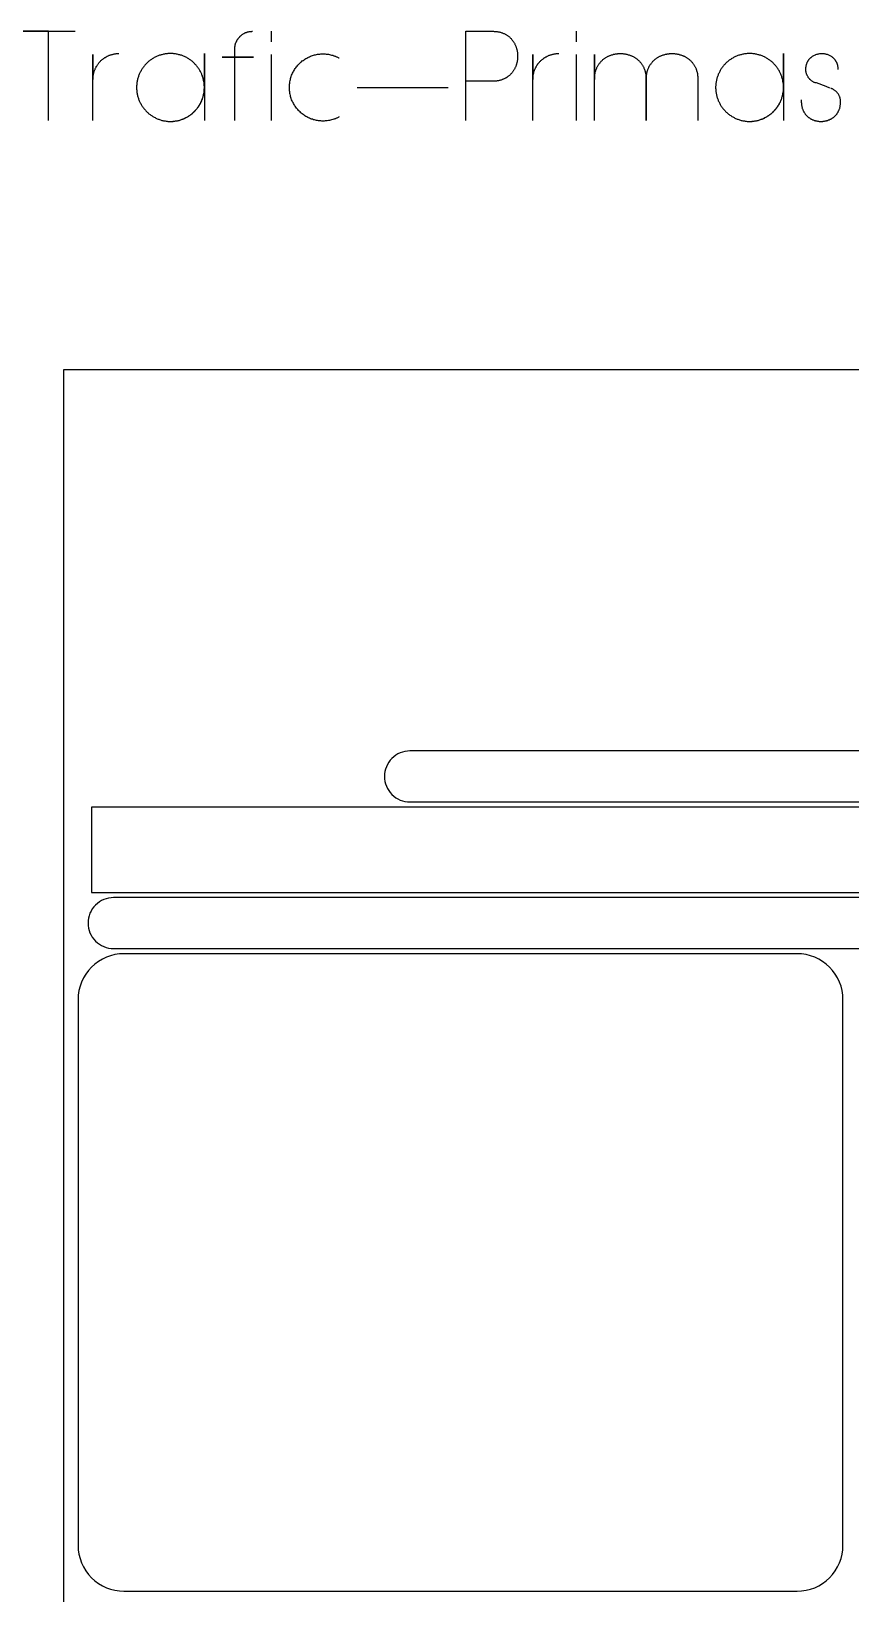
# Model space of a CAD drawing. Extents: x -841 to 5116, y -506 to 2808.
# Drawn here: x 2472 to 3115, y 1480 to 2705 of the extents above; entities that cross this region are included whole.
import ezdxf

# ---------------------------------------------------------------- set-up
doc = ezdxf.new("R2010")
doc.units = 0
for name, color, linetype in [('DEFAULT_LAYER', 1, 'CONTINUOUS'), ('T5_LOGOLAYER_20', 18, 'CONTINUOUS'), ('T5_LOGOLAYER_21', 18, 'CONTINUOUS')]:
    doc.layers.add(name, color=color, linetype=linetype)

msp = doc.modelspace()

# ---------------------------------------------------------------- linework, layer by layer
at = {"layer": 'DEFAULT_LAYER'}
for points in [[(2497.4, 0), (3717.4, 0), (3717.4, 2440), (2497.4, 2440)], [(2519.3, 2030), (3673.3, 2030), (3673.3, 2097), (2519.3, 2097)]]:
    msp.add_lwpolyline(points, close=True, dxfattribs=at)
for points in [[(2749.2, 2121, 0.414214), (2769.2, 2101), (3449.2, 2101, 0.414214), (3469.2, 2121, 0.414214), (3449.2, 2141), (2769.2, 2141, 0.414214)], [(2516.7, 2006, 0.414214), (2536.7, 1986), (3686.7, 1986, 0.414214), (3706.7, 2006, 0.414214), (3686.7, 2026), (2536.7, 2026, 0.414214)]]:
    msp.add_lwpolyline(points, format="xyb", close=True, dxfattribs=at)
at = {"layer": 'T5_LOGOLAYER_20'}
msp.add_lwpolyline([(2508.9, 1518, 0.414214), (2544.9, 1482), (3072.9, 1482, 0.414214), (3108.9, 1518), (3108.9, 1946, 0.414214), (3072.9, 1982), (2544.9, 1982, 0.414214), (2508.9, 1946)], format="xyb", close=True, dxfattribs=at)
at = {"layer": 'T5_LOGOLAYER_21'}
for points in [[(2485.6, 2635.5), (2485.6, 2705.5), (2464.6, 2705.5), (2506.6, 2705.5)], [(2631.8, 2635.5), (2631.8, 2685.2), (2622, 2685.2), (2646.5, 2685.2), (2631.8, 2685.2), (2631.8, 2691.5), (2631.8, 2691.8), (2631.8, 2692.2), (2631.8, 2692.5), (2631.9, 2692.9), (2631.9, 2693.3), (2631.9, 2693.6), (2632, 2693.9), (2632.1, 2694.3), (2632.1, 2694.6), (2632.2, 2695), (2632.3, 2695.3), (2632.4, 2695.6), (2632.5, 2696), (2632.6, 2696.3), (2632.8, 2696.6), (2632.9, 2696.9), (2633, 2697.2), (2633.2, 2697.5), (2633.3, 2697.8), (2633.5, 2698.1), (2633.6, 2698.4), (2633.8, 2698.7), (2634, 2699), (2634.2, 2699.3), (2634.4, 2699.6), (2634.6, 2699.8), (2634.8, 2700.1), (2635, 2700.4), (2635.2, 2700.6), (2635.4, 2700.9), (2635.7, 2701.1), (2635.9, 2701.4), (2636.1, 2701.6), (2636.4, 2701.8), (2636.6, 2702), (2636.9, 2702.3), (2637.1, 2702.5), (2637.4, 2702.7), (2637.7, 2702.9), (2638, 2703.1), (2638.2, 2703.3), (2638.5, 2703.4), (2638.8, 2703.6), (2639.1, 2703.8), (2639.4, 2703.9), (2639.7, 2704.1), (2640, 2704.2), (2640.3, 2704.4), (2640.6, 2704.5), (2641, 2704.6), (2641.3, 2704.7), (2641.6, 2704.8), (2641.9, 2704.9), (2642.3, 2705), (2642.6, 2705.1), (2643, 2705.2), (2643.3, 2705.2), (2643.6, 2705.3), (2644, 2705.4), (2644.3, 2705.4), (2644.7, 2705.4), (2645.1, 2705.4), (2645.4, 2705.5), (2645.8, 2705.5)], [(2660.5, 2697.1), (2660.5, 2705.5)], [(2813.1, 2635.5), (2813.1, 2705.5), (2834.1, 2705.5), (2834.7, 2705.5), (2835.3, 2705.4), (2835.9, 2705.4), (2836.5, 2705.4), (2837.1, 2705.3), (2837.6, 2705.2), (2838.2, 2705.1), (2838.7, 2705), (2839.3, 2704.9), (2839.8, 2704.8), (2840.3, 2704.7), (2840.8, 2704.5), (2841.3, 2704.3), (2841.8, 2704.2), (2842.2, 2704), (2842.7, 2703.8), (2843.2, 2703.6), (2843.6, 2703.4), (2844, 2703.1), (2844.5, 2702.9), (2844.9, 2702.6), (2845.3, 2702.4), (2845.7, 2702.1), (2846.1, 2701.9), (2846.4, 2701.6), (2846.8, 2701.3), (2847.2, 2701), (2847.5, 2700.7), (2847.9, 2700.3), (2848.2, 2700), (2848.5, 2699.7), (2848.8, 2699.3), (2849.1, 2699), (2849.4, 2698.6), (2849.7, 2698.3), (2850, 2697.9), (2850.2, 2697.5), (2850.5, 2697.2), (2850.7, 2696.8), (2851, 2696.4), (2851.2, 2696), (2851.4, 2695.6), (2851.6, 2695.2), (2851.8, 2694.8), (2852, 2694.3), (2852.2, 2693.9), (2852.3, 2693.5), (2852.5, 2693.1), (2852.6, 2692.6), (2852.8, 2692.2), (2852.9, 2691.8), (2853, 2691.3), (2853.1, 2690.9), (2853.2, 2690.4), (2853.3, 2690), (2853.4, 2689.5), (2853.5, 2689.1), (2853.6, 2688.6), (2853.6, 2688.2), (2853.6, 2687.7), (2853.7, 2687.2), (2853.7, 2686.8), (2853.7, 2686.3), (2853.7, 2685.9), (2853.7, 2685.4), (2853.7, 2685), (2853.7, 2684.5), (2853.6, 2684), (2853.6, 2683.6), (2853.6, 2683.1), (2853.5, 2682.7), (2853.4, 2682.2), (2853.3, 2681.8), (2853.2, 2681.3), (2853.1, 2680.9), (2853, 2680.4), (2852.9, 2680), (2852.8, 2679.5), (2852.6, 2679.1), (2852.5, 2678.7), (2852.3, 2678.2), (2852.2, 2677.8), (2852, 2677.4), (2851.8, 2677), (2851.6, 2676.6), (2851.4, 2676.2), (2851.2, 2675.8), (2851, 2675.4), (2850.7, 2675), (2850.5, 2674.6), (2850.2, 2674.2), (2850, 2673.8), (2849.7, 2673.5), (2849.4, 2673.1), (2849.1, 2672.7), (2848.8, 2672.4), (2848.5, 2672.1), (2848.2, 2671.7), (2847.9, 2671.4), (2847.5, 2671.1), (2847.2, 2670.8), (2846.8, 2670.5), (2846.4, 2670.2), (2846.1, 2669.9), (2845.7, 2669.6), (2845.3, 2669.3), (2844.9, 2669.1), (2844.5, 2668.8), (2844, 2668.6), (2843.6, 2668.4), (2843.2, 2668.2), (2842.7, 2668), (2842.2, 2667.8), (2841.8, 2667.6), (2841.3, 2667.4), (2840.8, 2667.2), (2840.3, 2667.1), (2839.8, 2666.9), (2839.3, 2666.8), (2838.7, 2666.7), (2838.2, 2666.6), (2837.6, 2666.5), (2837.1, 2666.4), (2836.5, 2666.4), (2835.9, 2666.3), (2835.3, 2666.3), (2834.7, 2666.3), (2834.1, 2666.3), (2813.1, 2666.3)], [(2899.9, 2697.1), (2899.9, 2705.5)], [(2520.6, 2635.5), (2520.6, 2687.3), (2520.6, 2667.7), (2520.6, 2668.2), (2520.6, 2668.7), (2520.6, 2669.2), (2520.7, 2669.7), (2520.7, 2670.3), (2520.8, 2670.8), (2520.9, 2671.3), (2521, 2671.8), (2521.1, 2672.3), (2521.2, 2672.7), (2521.3, 2673.2), (2521.5, 2673.7), (2521.6, 2674.2), (2521.8, 2674.7), (2522, 2675.1), (2522.2, 2675.6), (2522.3, 2676), (2522.6, 2676.5), (2522.8, 2676.9), (2523, 2677.4), (2523.2, 2677.8), (2523.5, 2678.2), (2523.8, 2678.6), (2524, 2679), (2524.3, 2679.4), (2524.6, 2679.8), (2524.9, 2680.2), (2525.2, 2680.6), (2525.5, 2681), (2525.8, 2681.3), (2526.2, 2681.7), (2526.5, 2682), (2526.8, 2682.4), (2527.2, 2682.7), (2527.6, 2683), (2527.9, 2683.4), (2528.3, 2683.7), (2528.7, 2684), (2529.1, 2684.2), (2529.5, 2684.5), (2529.9, 2684.8), (2530.3, 2685), (2530.8, 2685.3), (2531.2, 2685.5), (2531.6, 2685.8), (2532.1, 2686), (2532.5, 2686.2), (2533, 2686.4), (2533.4, 2686.6), (2533.9, 2686.8), (2534.4, 2686.9), (2534.8, 2687.1), (2535.3, 2687.2), (2535.8, 2687.3), (2536.3, 2687.5), (2536.8, 2687.6), (2537.3, 2687.7), (2537.8, 2687.7), (2538.3, 2687.8), (2538.8, 2687.9), (2539.3, 2687.9), (2539.8, 2687.9), (2540.3, 2688), (2540.9, 2688)], [(2581.4, 2634.8), (2582.1, 2634.8), (2582.8, 2634.8), (2583.5, 2634.9), (2584.1, 2634.9), (2584.8, 2635), (2585.5, 2635.1), (2586.2, 2635.2), (2586.8, 2635.3), (2587.5, 2635.5), (2588.1, 2635.6), (2588.8, 2635.8), (2589.4, 2636), (2590.1, 2636.2), (2590.7, 2636.4), (2591.3, 2636.7), (2591.9, 2636.9), (2592.5, 2637.2), (2593.1, 2637.5), (2593.7, 2637.8), (2594.3, 2638.1), (2594.8, 2638.4), (2595.4, 2638.8), (2595.9, 2639.1), (2596.5, 2639.5), (2597, 2639.8), (2597.5, 2640.2), (2598, 2640.6), (2598.5, 2641), (2599, 2641.5), (2599.5, 2641.9), (2600, 2642.4), (2600.4, 2642.8), (2600.9, 2643.3), (2601.3, 2643.8), (2601.7, 2644.3), (2602.2, 2644.8), (2602.6, 2645.3), (2602.9, 2645.8), (2603.3, 2646.3), (2603.7, 2646.9), (2604, 2647.4), (2604.4, 2648), (2604.7, 2648.5), (2605, 2649.1), (2605.3, 2649.7), (2605.6, 2650.3), (2605.8, 2650.9), (2606.1, 2651.5), (2606.3, 2652.1), (2606.5, 2652.7), (2606.8, 2653.4), (2606.9, 2654), (2607.1, 2654.6), (2607.3, 2655.3), (2607.4, 2655.9), (2607.6, 2656.6), (2607.7, 2657.3), (2607.8, 2657.9), (2607.8, 2658.6), (2607.9, 2659.3), (2608, 2660), (2608, 2660.7), (2608, 2661.4), (2608, 2662.1), (2608, 2688), (2608, 2635.5)], [(2660.5, 2635.5), (2660.5, 2687.3)], [(2713.6, 2638.3), (2713.2, 2638), (2712.8, 2637.8), (2712.3, 2637.6), (2711.9, 2637.4), (2711.5, 2637.2), (2711.1, 2637.1), (2710.7, 2636.9), (2710.3, 2636.7), (2709.8, 2636.6), (2709.4, 2636.4), (2708.6, 2636.2), (2707.7, 2635.9), (2706.9, 2635.7), (2706, 2635.5), (2705.2, 2635.4), (2704.3, 2635.2), (2703.5, 2635.1), (2702.6, 2635.1), (2701.8, 2635), (2700.9, 2635), (2700.1, 2635), (2699.3, 2635.1), (2698.4, 2635.1), (2697.6, 2635.2), (2696.8, 2635.4), (2696, 2635.5), (2695.2, 2635.7), (2694.4, 2635.9), (2693.6, 2636.1), (2692.8, 2636.4), (2692, 2636.6), (2691.2, 2636.9), (2690.5, 2637.2), (2689.7, 2637.6), (2689, 2637.9), (2688.3, 2638.3), (2687.6, 2638.7), (2686.8, 2639.2), (2686.2, 2639.6), (2685.5, 2640.1), (2684.8, 2640.6), (2684.2, 2641.1), (2683.6, 2641.6), (2683, 2642.2), (2682.4, 2642.8), (2681.8, 2643.3), (2681.2, 2644), (2680.7, 2644.6), (2680.2, 2645.2), (2679.7, 2645.9), (2679.2, 2646.6), (2678.7, 2647.3), (2678.3, 2648), (2677.9, 2648.7), (2677.5, 2649.5), (2677.1, 2650.2), (2676.8, 2651), (2676.4, 2651.8), (2676.1, 2652.6), (2675.9, 2653.4), (2675.6, 2654.2), (2675.4, 2655.1), (2675.2, 2656), (2675.1, 2656.4), (2675, 2656.8), (2675, 2657.3), (2674.9, 2657.7), (2674.9, 2658.2), (2674.8, 2658.6), (2674.8, 2659.1), (2674.7, 2659.5), (2674.7, 2660), (2674.7, 2660.4), (2674.7, 2660.9), (2674.7, 2661.4), (2674.7, 2661.8), (2674.7, 2662.3), (2674.7, 2662.8), (2674.7, 2663.2), (2674.8, 2663.7), (2674.8, 2664.1), (2674.9, 2664.6), (2674.9, 2665), (2675, 2665.5), (2675, 2665.9), (2675.2, 2666.8), (2675.4, 2667.6), (2675.6, 2668.5), (2675.9, 2669.3), (2676.1, 2670.1), (2676.4, 2670.9), (2676.8, 2671.7), (2677.1, 2672.5), (2677.5, 2673.3), (2677.9, 2674), (2678.3, 2674.8), (2678.7, 2675.5), (2679.2, 2676.2), (2679.7, 2676.8), (2680.2, 2677.5), (2680.7, 2678.2), (2681.2, 2678.8), (2681.8, 2679.4), (2682.4, 2680), (2683, 2680.6), (2683.6, 2681.1), (2684.2, 2681.6), (2684.8, 2682.2), (2685.5, 2682.6), (2686.2, 2683.1), (2686.8, 2683.6), (2687.6, 2684), (2688.3, 2684.4), (2689, 2684.8), (2689.7, 2685.2), (2690.5, 2685.5), (2691.2, 2685.8), (2692, 2686.1), (2692.8, 2686.4), (2693.6, 2686.6), (2694.4, 2686.9), (2695.2, 2687.1), (2696, 2687.2), (2696.8, 2687.4), (2697.6, 2687.5), (2698.4, 2687.6), (2699.3, 2687.7), (2700.1, 2687.7), (2700.9, 2687.7), (2701.8, 2687.7), (2702.6, 2687.7), (2703.5, 2687.6), (2704.3, 2687.5), (2705.2, 2687.4), (2706, 2687.2), (2706.9, 2687), (2707.7, 2686.8), (2708.6, 2686.6), (2709, 2686.5), (2709.4, 2686.3), (2709.8, 2686.2), (2710.3, 2686), (2710.7, 2685.8), (2711.1, 2685.7), (2711.5, 2685.5), (2711.9, 2685.3), (2712.3, 2685.1), (2712.8, 2684.9), (2713.2, 2684.7), (2713.6, 2684.5)], [(2865.6, 2635.5), (2865.6, 2687.3), (2865.6, 2667.7), (2865.6, 2668.2), (2865.6, 2668.7), (2865.7, 2669.2), (2865.7, 2669.7), (2865.8, 2670.3), (2865.9, 2670.8), (2865.9, 2671.3), (2866, 2671.8), (2866.1, 2672.3), (2866.3, 2672.7), (2866.4, 2673.2), (2866.5, 2673.7), (2866.7, 2674.2), (2866.8, 2674.7), (2867, 2675.1), (2867.2, 2675.6), (2867.4, 2676), (2867.6, 2676.5), (2867.8, 2676.9), (2868.1, 2677.4), (2868.3, 2677.8), (2868.5, 2678.2), (2868.8, 2678.6), (2869.1, 2679), (2869.4, 2679.4), (2869.6, 2679.8), (2869.9, 2680.2), (2870.2, 2680.6), (2870.6, 2681), (2870.9, 2681.3), (2871.2, 2681.7), (2871.6, 2682), (2871.9, 2682.4), (2872.3, 2682.7), (2872.6, 2683), (2873, 2683.4), (2873.4, 2683.7), (2873.8, 2684), (2874.2, 2684.2), (2874.6, 2684.5), (2875, 2684.8), (2875.4, 2685), (2875.8, 2685.3), (2876.2, 2685.5), (2876.7, 2685.8), (2877.1, 2686), (2877.6, 2686.2), (2878, 2686.4), (2878.5, 2686.6), (2878.9, 2686.8), (2879.4, 2686.9), (2879.9, 2687.1), (2880.4, 2687.2), (2880.8, 2687.3), (2881.3, 2687.5), (2881.8, 2687.6), (2882.3, 2687.7), (2882.8, 2687.7), (2883.3, 2687.8), (2883.8, 2687.9), (2884.4, 2687.9), (2884.9, 2687.9), (2885.4, 2688), (2885.9, 2688)], [(2899.9, 2635.5), (2899.9, 2687.3)], [(2913.9, 2635.5), (2913.9, 2687.3), (2913.9, 2667.7), (2913.9, 2668.3), (2914, 2668.9), (2914, 2669.5), (2914, 2670.1), (2914.1, 2670.7), (2914.2, 2671.3), (2914.3, 2671.9), (2914.4, 2672.4), (2914.5, 2673), (2914.6, 2673.5), (2914.8, 2674), (2914.9, 2674.6), (2915.1, 2675.1), (2915.3, 2675.6), (2915.5, 2676.1), (2915.7, 2676.6), (2915.9, 2677), (2916.1, 2677.5), (2916.3, 2677.9), (2916.6, 2678.4), (2916.8, 2678.8), (2917.1, 2679.2), (2917.4, 2679.6), (2917.7, 2680), (2918, 2680.4), (2918.3, 2680.8), (2918.6, 2681.2), (2918.9, 2681.5), (2919.2, 2681.9), (2919.6, 2682.2), (2919.9, 2682.6), (2920.3, 2682.9), (2920.6, 2683.2), (2921, 2683.5), (2921.4, 2683.8), (2921.8, 2684.1), (2922.1, 2684.4), (2922.5, 2684.6), (2922.9, 2684.9), (2923.3, 2685.1), (2923.8, 2685.3), (2924.2, 2685.6), (2924.6, 2685.8), (2925, 2686), (2925.5, 2686.2), (2925.9, 2686.4), (2926.3, 2686.5), (2926.8, 2686.7), (2927.2, 2686.9), (2927.7, 2687), (2928.1, 2687.1), (2928.6, 2687.3), (2929, 2687.4), (2929.5, 2687.5), (2930, 2687.6), (2930.4, 2687.7), (2930.9, 2687.7), (2931.4, 2687.8), (2931.9, 2687.8), (2932.3, 2687.9), (2932.8, 2687.9), (2933.3, 2687.9), (2933.8, 2688), (2934.2, 2688), (2934.7, 2688), (2935.2, 2687.9), (2935.7, 2687.9), (2936.1, 2687.9), (2936.6, 2687.8), (2937.1, 2687.8), (2937.5, 2687.7), (2938, 2687.7), (2938.5, 2687.6), (2938.9, 2687.5), (2939.4, 2687.4), (2939.9, 2687.3), (2940.3, 2687.1), (2940.8, 2687), (2941.2, 2686.9), (2941.7, 2686.7), (2942.1, 2686.5), (2942.6, 2686.4), (2943, 2686.2), (2943.4, 2686), (2943.9, 2685.8), (2944.3, 2685.6), (2944.7, 2685.3), (2945.1, 2685.1), (2945.5, 2684.9), (2945.9, 2684.6), (2946.3, 2684.4), (2946.7, 2684.1), (2947.1, 2683.8), (2947.5, 2683.5), (2947.8, 2683.2), (2948.2, 2682.9), (2948.5, 2682.6), (2948.9, 2682.2), (2949.2, 2681.9), (2949.5, 2681.5), (2949.9, 2681.2), (2950.2, 2680.8), (2950.5, 2680.4), (2950.8, 2680), (2951.1, 2679.6), (2951.3, 2679.2), (2951.6, 2678.8), (2951.9, 2678.4), (2952.1, 2677.9), (2952.3, 2677.5), (2952.6, 2677), (2952.8, 2676.6), (2953, 2676.1), (2953.2, 2675.6), (2953.4, 2675.1), (2953.5, 2674.6), (2953.7, 2674), (2953.8, 2673.5), (2954, 2673), (2954.1, 2672.4), (2954.2, 2671.9), (2954.3, 2671.3), (2954.3, 2670.7), (2954.4, 2670.1), (2954.5, 2669.5), (2954.5, 2668.9), (2954.5, 2668.3), (2954.5, 2667.7), (2954.5, 2635.5), (2954.5, 2667.7), (2954.5, 2668.3), (2954.6, 2668.9), (2954.6, 2669.5), (2954.6, 2670.1), (2954.7, 2670.7), (2954.8, 2671.3), (2954.9, 2671.9), (2955, 2672.4), (2955.1, 2673), (2955.2, 2673.5), (2955.4, 2674), (2955.5, 2674.6), (2955.7, 2675.1), (2955.9, 2675.6), (2956.1, 2676.1), (2956.3, 2676.6), (2956.5, 2677), (2956.7, 2677.5), (2956.9, 2677.9), (2957.2, 2678.4), (2957.4, 2678.8), (2957.7, 2679.2), (2958, 2679.6), (2958.3, 2680), (2958.6, 2680.4), (2958.9, 2680.8), (2959.2, 2681.2), (2959.5, 2681.5), (2959.8, 2681.9), (2960.2, 2682.2), (2960.5, 2682.6), (2960.9, 2682.9), (2961.2, 2683.2), (2961.6, 2683.5), (2962, 2683.8), (2962.4, 2684.1), (2962.7, 2684.4), (2963.1, 2684.6), (2963.5, 2684.9), (2963.9, 2685.1), (2964.4, 2685.3), (2964.8, 2685.6), (2965.2, 2685.8), (2965.6, 2686), (2966.1, 2686.2), (2966.5, 2686.4), (2966.9, 2686.5), (2967.4, 2686.7), (2967.8, 2686.9), (2968.3, 2687), (2968.7, 2687.1), (2969.2, 2687.3), (2969.6, 2687.4), (2970.1, 2687.5), (2970.6, 2687.6), (2971, 2687.7), (2971.5, 2687.7), (2972, 2687.8), (2972.5, 2687.8), (2972.9, 2687.9), (2973.4, 2687.9), (2973.9, 2687.9), (2974.4, 2688), (2974.8, 2688), (2975.3, 2688), (2975.8, 2687.9), (2976.3, 2687.9), (2976.7, 2687.9), (2977.2, 2687.8), (2977.7, 2687.8), (2978.1, 2687.7), (2978.6, 2687.7), (2979.1, 2687.6), (2979.5, 2687.5), (2980, 2687.4), (2980.5, 2687.3), (2980.9, 2687.1), (2981.4, 2687), (2981.8, 2686.9), (2982.3, 2686.7), (2982.7, 2686.5), (2983.2, 2686.4), (2983.6, 2686.2), (2984, 2686), (2984.5, 2685.8), (2984.9, 2685.6), (2985.3, 2685.3), (2985.7, 2685.1), (2986.1, 2684.9), (2986.5, 2684.6), (2986.9, 2684.4), (2987.3, 2684.1), (2987.7, 2683.8), (2988.1, 2683.5), (2988.4, 2683.2), (2988.8, 2682.9), (2989.1, 2682.6), (2989.5, 2682.2), (2989.8, 2681.9), (2990.1, 2681.5), (2990.5, 2681.2), (2990.8, 2680.8), (2991.1, 2680.4), (2991.4, 2680), (2991.7, 2679.6), (2991.9, 2679.2), (2992.2, 2678.8), (2992.5, 2678.4), (2992.7, 2677.9), (2992.9, 2677.5), (2993.2, 2677), (2993.4, 2676.6), (2993.6, 2676.1), (2993.8, 2675.6), (2994, 2675.1), (2994.1, 2674.6), (2994.3, 2674), (2994.4, 2673.5), (2994.6, 2673), (2994.7, 2672.4), (2994.8, 2671.9), (2994.9, 2671.3), (2994.9, 2670.7), (2995, 2670.1), (2995.1, 2669.5), (2995.1, 2668.9), (2995.1, 2668.3), (2995.1, 2667.7), (2995.1, 2635.5)], [(3035.6, 2634.8), (3036.3, 2634.8), (3037, 2634.8), (3037.7, 2634.9), (3038.4, 2634.9), (3039.1, 2635), (3039.8, 2635.1), (3040.4, 2635.2), (3041.1, 2635.3), (3041.7, 2635.5), (3042.4, 2635.6), (3043, 2635.8), (3043.7, 2636), (3044.3, 2636.2), (3044.9, 2636.4), (3045.5, 2636.7), (3046.2, 2636.9), (3046.8, 2637.2), (3047.3, 2637.5), (3047.9, 2637.8), (3048.5, 2638.1), (3049.1, 2638.4), (3049.6, 2638.8), (3050.2, 2639.1), (3050.7, 2639.5), (3051.3, 2639.8), (3051.8, 2640.2), (3052.3, 2640.6), (3052.8, 2641), (3053.3, 2641.5), (3053.8, 2641.9), (3054.2, 2642.4), (3054.7, 2642.8), (3055.1, 2643.3), (3055.6, 2643.8), (3056, 2644.3), (3056.4, 2644.8), (3056.8, 2645.3), (3057.2, 2645.8), (3057.6, 2646.3), (3057.9, 2646.9), (3058.3, 2647.4), (3058.6, 2648), (3058.9, 2648.5), (3059.2, 2649.1), (3059.5, 2649.7), (3059.8, 2650.3), (3060.1, 2650.9), (3060.3, 2651.5), (3060.6, 2652.1), (3060.8, 2652.7), (3061, 2653.4), (3061.2, 2654), (3061.4, 2654.6), (3061.5, 2655.3), (3061.7, 2655.9), (3061.8, 2656.6), (3061.9, 2657.3), (3062, 2657.9), (3062.1, 2658.6), (3062.2, 2659.3), (3062.2, 2660), (3062.2, 2660.7), (3062.2, 2661.4), (3062.2, 2662.1), (3062.2, 2688), (3062.2, 2635.5)], [(3098.6, 2660.7), (3095.8, 2662.1), (3093.7, 2662.8), (3090.2, 2664.2), (3088.1, 2664.9), (3087.4, 2664.9), (3087, 2665), (3086.6, 2665.2), (3086.2, 2665.4), (3085.8, 2665.6), (3085.4, 2665.8), (3085.1, 2666), (3084.7, 2666.2), (3084.3, 2666.5), (3084, 2666.8), (3083.7, 2667), (3083.4, 2667.3), (3083, 2667.6), (3082.8, 2667.9), (3082.5, 2668.2), (3082.2, 2668.6), (3081.9, 2668.9), (3081.7, 2669.3), (3081.5, 2669.6), (3081.2, 2670), (3081, 2670.4), (3080.8, 2670.7), (3080.7, 2671.1), (3080.5, 2671.5), (3080.4, 2671.9), (3080.2, 2672.3), (3080.1, 2672.8), (3080, 2673.2), (3079.9, 2673.6), (3079.8, 2674), (3079.8, 2674.5), (3079.8, 2674.9), (3079.7, 2675.4), (3079.7, 2675.8), (3079.8, 2676.1), (3079.8, 2676.5), (3079.8, 2676.9), (3079.8, 2677.3), (3079.9, 2677.6), (3080, 2678), (3080, 2678.3), (3080.1, 2678.7), (3080.2, 2679), (3080.3, 2679.3), (3080.4, 2679.7), (3080.5, 2680), (3080.6, 2680.3), (3080.7, 2680.6), (3080.8, 2680.9), (3080.9, 2681.2), (3081.1, 2681.5), (3081.2, 2681.7), (3081.4, 2682), (3081.5, 2682.3), (3081.7, 2682.5), (3081.9, 2682.8), (3082.1, 2683), (3082.2, 2683.3), (3082.4, 2683.5), (3082.6, 2683.8), (3082.8, 2684), (3083, 2684.2), (3083.2, 2684.4), (3083.5, 2684.6), (3083.7, 2684.8), (3083.9, 2685), (3084.1, 2685.2), (3084.6, 2685.6), (3085.1, 2685.9), (3085.6, 2686.2), (3086.1, 2686.5), (3086.6, 2686.7), (3087.2, 2687), (3087.7, 2687.2), (3088.3, 2687.4), (3088.8, 2687.5), (3089.4, 2687.7), (3090, 2687.8), (3090.6, 2687.9), (3091.2, 2687.9), (3091.7, 2688), (3092.3, 2688), (3092.9, 2688), (3093.5, 2687.9), (3094.1, 2687.9), (3094.7, 2687.8), (3095.3, 2687.7), (3095.8, 2687.5), (3096.4, 2687.4), (3097, 2687.2), (3097.5, 2687), (3098, 2686.7), (3098.6, 2686.5), (3099.1, 2686.2), (3099.6, 2685.9), (3100.1, 2685.6), (3100.5, 2685.2), (3100.8, 2685), (3101, 2684.8), (3101.2, 2684.6), (3101.4, 2684.4), (3101.6, 2684.2), (3101.8, 2684), (3102, 2683.8), (3102.2, 2683.5), (3102.4, 2683.3), (3102.6, 2683), (3102.8, 2682.8), (3103, 2682.5), (3103.1, 2682.3), (3103.3, 2682), (3103.4, 2681.7), (3103.6, 2681.5), (3103.7, 2681.2), (3103.8, 2680.9), (3104, 2680.6), (3104.1, 2680.3), (3104.2, 2680), (3104.3, 2679.7), (3104.4, 2679.3), (3104.5, 2679), (3104.6, 2678.7), (3104.6, 2678.3), (3104.7, 2678), (3104.8, 2677.6), (3104.8, 2677.3), (3104.9, 2676.9), (3104.9, 2676.5), (3104.9, 2676.1), (3104.9, 2675.8), (3104.9, 2675.4)], [(2727.7, 2661.4), (2799.1, 2661.4)], [(3076.2, 2651.6), (3076.2, 2650.2), (3076.2, 2649.7), (3076.3, 2649.2), (3076.3, 2648.8), (3076.3, 2648.3), (3076.4, 2647.9), (3076.4, 2647.4), (3076.5, 2647), (3076.6, 2646.6), (3076.7, 2646.1), (3076.8, 2645.7), (3076.9, 2645.3), (3077, 2644.9), (3077.1, 2644.5), (3077.3, 2644.2), (3077.4, 2643.8), (3077.6, 2643.4), (3077.7, 2643.1), (3077.9, 2642.7), (3078.1, 2642.4), (3078.3, 2642), (3078.4, 2641.7), (3078.6, 2641.4), (3078.9, 2641.1), (3079.1, 2640.8), (3079.3, 2640.5), (3079.5, 2640.2), (3079.8, 2639.9), (3080, 2639.6), (3080.3, 2639.4), (3080.5, 2639.1), (3080.8, 2638.9), (3081, 2638.6), (3081.3, 2638.4), (3081.6, 2638.2), (3081.9, 2637.9), (3082.2, 2637.7), (3082.5, 2637.5), (3082.8, 2637.3), (3083.1, 2637.1), (3083.4, 2636.9), (3083.7, 2636.8), (3084, 2636.6), (3084.3, 2636.4), (3084.6, 2636.3), (3085, 2636.1), (3085.3, 2636), (3085.6, 2635.9), (3086, 2635.7), (3086.3, 2635.6), (3086.7, 2635.5), (3087, 2635.4), (3087.4, 2635.3), (3087.7, 2635.2), (3088.1, 2635.1), (3088.4, 2635.1), (3088.8, 2635), (3089.1, 2635), (3089.5, 2634.9), (3089.8, 2634.9), (3090.2, 2634.8), (3090.6, 2634.8), (3090.9, 2634.8), (3091.3, 2634.8), (3091.6, 2634.8), (3092, 2634.8), (3092.4, 2634.8), (3092.7, 2634.8), (3093.1, 2634.8), (3093.4, 2634.9), (3093.8, 2634.9), (3094.1, 2635), (3094.5, 2635), (3094.9, 2635.1), (3095.2, 2635.1), (3095.6, 2635.2), (3095.9, 2635.3), (3096.3, 2635.4), (3096.6, 2635.5), (3096.9, 2635.6), (3097.3, 2635.7), (3097.6, 2635.9), (3098, 2636), (3098.3, 2636.1), (3098.6, 2636.3), (3098.9, 2636.4), (3099.3, 2636.6), (3099.6, 2636.8), (3099.9, 2636.9), (3100.2, 2637.1), (3100.5, 2637.3), (3100.8, 2637.5), (3101.1, 2637.7), (3101.4, 2637.9), (3101.7, 2638.2), (3101.9, 2638.4), (3102.2, 2638.6), (3102.5, 2638.9), (3102.8, 2639.1), (3103, 2639.4), (3103.3, 2639.6), (3103.5, 2639.9), (3103.7, 2640.2), (3104, 2640.5), (3104.2, 2640.8), (3104.4, 2641.1), (3104.6, 2641.4), (3104.8, 2641.7), (3105, 2642), (3105.2, 2642.4), (3105.4, 2642.7), (3105.5, 2643.1), (3105.7, 2643.4), (3105.9, 2643.8), (3106, 2644.2), (3106.1, 2644.5), (3106.3, 2644.9), (3106.4, 2645.3), (3106.5, 2645.7), (3106.6, 2646.1), (3106.7, 2646.6), (3106.8, 2647), (3106.8, 2647.4), (3106.9, 2647.9), (3106.9, 2648.3), (3107, 2648.8), (3107, 2649.2), (3107, 2649.7), (3107, 2650.2), (3107, 2650.6), (3107, 2651.1), (3107, 2651.5), (3106.9, 2651.9), (3106.8, 2652.4), (3106.7, 2652.8), (3106.6, 2653.2), (3106.5, 2653.6), (3106.3, 2654), (3106.2, 2654.4), (3106, 2654.8), (3105.8, 2655.2), (3105.6, 2655.6), (3105.4, 2656), (3105.2, 2656.3), (3104.9, 2656.7), (3104.6, 2657), (3104.4, 2657.4), (3104.1, 2657.7), (3103.8, 2658), (3103.5, 2658.3), (3103.2, 2658.6), (3102.8, 2658.8), (3102.5, 2659.1), (3102.1, 2659.3), (3101.7, 2659.6), (3101.4, 2659.8), (3101, 2660), (3100.6, 2660.2), (3100.2, 2660.4), (3099.8, 2660.5), (3099.3, 2660.7)]]:
    msp.add_lwpolyline(points, dxfattribs=at)
for points in [[(2581.4, 2634.8), (2582.1, 2634.8), (2582.7, 2634.8), (2583.4, 2634.8), (2584.1, 2634.9), (2584.8, 2635), (2585.4, 2635.1), (2586.1, 2635.2), (2586.7, 2635.3), (2587.4, 2635.5), (2588, 2635.6), (2588.7, 2635.8), (2589.3, 2636), (2589.9, 2636.2), (2590.5, 2636.4), (2591.1, 2636.6), (2591.7, 2636.9), (2592.3, 2637.1), (2592.9, 2637.4), (2593.5, 2637.7), (2594.1, 2638), (2594.6, 2638.3), (2595.2, 2638.6), (2595.7, 2639), (2596.3, 2639.3), (2596.8, 2639.7), (2597.3, 2640.1), (2597.8, 2640.4), (2598.3, 2640.8), (2598.8, 2641.3), (2599.3, 2641.7), (2599.7, 2642.1), (2600.2, 2642.6), (2600.6, 2643), (2601.1, 2643.5), (2601.5, 2644), (2601.9, 2644.4), (2602.3, 2644.9), (2602.7, 2645.5), (2603.1, 2646), (2603.4, 2646.5), (2603.8, 2647), (2604.1, 2647.6), (2604.5, 2648.1), (2604.8, 2648.7), (2605.1, 2649.3), (2605.4, 2649.8), (2605.6, 2650.4), (2605.9, 2651), (2606.1, 2651.6), (2606.4, 2652.2), (2606.6, 2652.8), (2606.8, 2653.5), (2607, 2654.1), (2607.1, 2654.7), (2607.3, 2655.4), (2607.4, 2656), (2607.6, 2656.7), (2607.7, 2657.3), (2607.8, 2658), (2607.8, 2658.6), (2607.9, 2659.3), (2607.9, 2660), (2608, 2660.7), (2608, 2661.4), (2608, 2662.1), (2607.9, 2662.7), (2607.9, 2663.4), (2607.8, 2664.1), (2607.8, 2664.8), (2607.7, 2665.4), (2607.6, 2666.1), (2607.4, 2666.7), (2607.3, 2667.4), (2607.1, 2668), (2607, 2668.7), (2606.8, 2669.3), (2606.6, 2669.9), (2606.4, 2670.5), (2606.1, 2671.1), (2605.9, 2671.7), (2605.6, 2672.3), (2605.4, 2672.9), (2605.1, 2673.5), (2604.8, 2674), (2604.5, 2674.6), (2604.1, 2675.2), (2603.8, 2675.7), (2603.4, 2676.2), (2603.1, 2676.8), (2602.7, 2677.3), (2602.3, 2677.8), (2601.9, 2678.3), (2601.5, 2678.8), (2601.1, 2679.3), (2600.6, 2679.7), (2600.2, 2680.2), (2599.7, 2680.6), (2599.3, 2681.1), (2598.8, 2681.5), (2598.3, 2681.9), (2597.8, 2682.3), (2597.3, 2682.7), (2596.8, 2683.1), (2596.3, 2683.4), (2595.7, 2683.8), (2595.2, 2684.1), (2594.6, 2684.4), (2594.1, 2684.8), (2593.5, 2685.1), (2592.9, 2685.3), (2592.3, 2685.6), (2591.7, 2685.9), (2591.1, 2686.1), (2590.5, 2686.4), (2589.9, 2686.6), (2589.3, 2686.8), (2588.7, 2687), (2588, 2687.1), (2587.4, 2687.3), (2586.7, 2687.4), (2586.1, 2687.6), (2585.4, 2687.7), (2584.8, 2687.8), (2584.1, 2687.8), (2583.4, 2687.9), (2582.7, 2687.9), (2582.1, 2688), (2581.4, 2688), (2580.7, 2688), (2580, 2687.9), (2579.3, 2687.9), (2578.7, 2687.8), (2578, 2687.8), (2577.3, 2687.7), (2576.7, 2687.6), (2576, 2687.4), (2575.4, 2687.3), (2574.7, 2687.1), (2574.1, 2687), (2573.5, 2686.8), (2572.8, 2686.6), (2572.2, 2686.4), (2571.6, 2686.1), (2571, 2685.9), (2570.4, 2685.6), (2569.8, 2685.3), (2569.3, 2685.1), (2568.7, 2684.8), (2568.1, 2684.4), (2567.6, 2684.1), (2567, 2683.8), (2566.5, 2683.4), (2566, 2683.1), (2565.5, 2682.7), (2565, 2682.3), (2564.5, 2681.9), (2564, 2681.5), (2563.5, 2681.1), (2563, 2680.6), (2562.6, 2680.2), (2562.1, 2679.7), (2561.7, 2679.3), (2561.3, 2678.8), (2560.9, 2678.3), (2560.5, 2677.8), (2560.1, 2677.3), (2559.7, 2676.8), (2559.3, 2676.2), (2559, 2675.7), (2558.6, 2675.2), (2558.3, 2674.6), (2558, 2674), (2557.7, 2673.5), (2557.4, 2672.9), (2557.1, 2672.3), (2556.9, 2671.7), (2556.6, 2671.1), (2556.4, 2670.5), (2556.2, 2669.9), (2556, 2669.3), (2555.8, 2668.7), (2555.6, 2668), (2555.5, 2667.4), (2555.3, 2666.7), (2555.2, 2666.1), (2555.1, 2665.4), (2555, 2664.8), (2554.9, 2664.1), (2554.9, 2663.4), (2554.8, 2662.7), (2554.8, 2662.1), (2554.8, 2661.4), (2554.8, 2660.7), (2554.8, 2660), (2554.9, 2659.3), (2554.9, 2658.6), (2555, 2658), (2555.1, 2657.3), (2555.2, 2656.7), (2555.3, 2656), (2555.5, 2655.4), (2555.6, 2654.7), (2555.8, 2654.1), (2556, 2653.5), (2556.2, 2652.8), (2556.4, 2652.2), (2556.6, 2651.6), (2556.9, 2651), (2557.1, 2650.4), (2557.4, 2649.8), (2557.7, 2649.3), (2558, 2648.7), (2558.3, 2648.1), (2558.6, 2647.6), (2559, 2647), (2559.3, 2646.5), (2559.7, 2646), (2560.1, 2645.5), (2560.5, 2644.9), (2560.9, 2644.4), (2561.3, 2644), (2561.7, 2643.5), (2562.1, 2643), (2562.6, 2642.6), (2563, 2642.1), (2563.5, 2641.7), (2564, 2641.3), (2564.5, 2640.8), (2565, 2640.4), (2565.5, 2640.1), (2566, 2639.7), (2566.5, 2639.3), (2567, 2639), (2567.6, 2638.6), (2568.1, 2638.3), (2568.7, 2638), (2569.3, 2637.7), (2569.8, 2637.4), (2570.4, 2637.1), (2571, 2636.9), (2571.6, 2636.6), (2572.2, 2636.4), (2572.8, 2636.2), (2573.5, 2636), (2574.1, 2635.8), (2574.7, 2635.6), (2575.4, 2635.5), (2576, 2635.3), (2576.7, 2635.2), (2577.3, 2635.1), (2578, 2635), (2578.7, 2634.9), (2579.3, 2634.8), (2580, 2634.8), (2580.7, 2634.8)], [(3035.6, 2634.8), (3036.3, 2634.8), (3037, 2634.8), (3037.7, 2634.8), (3038.4, 2634.9), (3039, 2635), (3039.7, 2635.1), (3040.3, 2635.2), (3041, 2635.3), (3041.6, 2635.5), (3042.3, 2635.6), (3042.9, 2635.8), (3043.5, 2636), (3044.2, 2636.2), (3044.8, 2636.4), (3045.4, 2636.6), (3046, 2636.9), (3046.6, 2637.1), (3047.2, 2637.4), (3047.7, 2637.7), (3048.3, 2638), (3048.9, 2638.3), (3049.4, 2638.6), (3050, 2639), (3050.5, 2639.3), (3051, 2639.7), (3051.5, 2640.1), (3052.1, 2640.4), (3052.6, 2640.8), (3053, 2641.3), (3053.5, 2641.7), (3054, 2642.1), (3054.4, 2642.6), (3054.9, 2643), (3055.3, 2643.5), (3055.7, 2644), (3056.2, 2644.4), (3056.6, 2644.9), (3056.9, 2645.5), (3057.3, 2646), (3057.7, 2646.5), (3058, 2647), (3058.4, 2647.6), (3058.7, 2648.1), (3059, 2648.7), (3059.3, 2649.3), (3059.6, 2649.8), (3059.9, 2650.4), (3060.1, 2651), (3060.4, 2651.6), (3060.6, 2652.2), (3060.8, 2652.8), (3061, 2653.5), (3061.2, 2654.1), (3061.4, 2654.7), (3061.6, 2655.4), (3061.7, 2656), (3061.8, 2656.7), (3061.9, 2657.3), (3062, 2658), (3062.1, 2658.6), (3062.2, 2659.3), (3062.2, 2660), (3062.2, 2660.7), (3062.2, 2661.4), (3062.2, 2662.1), (3062.2, 2662.7), (3062.2, 2663.4), (3062.1, 2664.1), (3062, 2664.8), (3061.9, 2665.4), (3061.8, 2666.1), (3061.7, 2666.7), (3061.6, 2667.4), (3061.4, 2668), (3061.2, 2668.7), (3061, 2669.3), (3060.8, 2669.9), (3060.6, 2670.5), (3060.4, 2671.1), (3060.1, 2671.7), (3059.9, 2672.3), (3059.6, 2672.9), (3059.3, 2673.5), (3059, 2674), (3058.7, 2674.6), (3058.4, 2675.2), (3058, 2675.7), (3057.7, 2676.2), (3057.3, 2676.8), (3056.9, 2677.3), (3056.6, 2677.8), (3056.2, 2678.3), (3055.7, 2678.8), (3055.3, 2679.3), (3054.9, 2679.7), (3054.4, 2680.2), (3054, 2680.6), (3053.5, 2681.1), (3053, 2681.5), (3052.6, 2681.9), (3052.1, 2682.3), (3051.5, 2682.7), (3051, 2683.1), (3050.5, 2683.4), (3050, 2683.8), (3049.4, 2684.1), (3048.9, 2684.4), (3048.3, 2684.8), (3047.7, 2685.1), (3047.2, 2685.3), (3046.6, 2685.6), (3046, 2685.9), (3045.4, 2686.1), (3044.8, 2686.4), (3044.2, 2686.6), (3043.5, 2686.8), (3042.9, 2687), (3042.3, 2687.1), (3041.6, 2687.3), (3041, 2687.4), (3040.3, 2687.6), (3039.7, 2687.7), (3039, 2687.8), (3038.4, 2687.8), (3037.7, 2687.9), (3037, 2687.9), (3036.3, 2688), (3035.6, 2688), (3034.9, 2688), (3034.3, 2687.9), (3033.6, 2687.9), (3032.9, 2687.8), (3032.2, 2687.8), (3031.6, 2687.7), (3030.9, 2687.6), (3030.3, 2687.4), (3029.6, 2687.3), (3029, 2687.1), (3028.4, 2687), (3027.7, 2686.8), (3027.1, 2686.6), (3026.5, 2686.4), (3025.9, 2686.1), (3025.3, 2685.9), (3024.7, 2685.6), (3024.1, 2685.3), (3023.5, 2685.1), (3023, 2684.8), (3022.4, 2684.4), (3021.8, 2684.1), (3021.3, 2683.8), (3020.8, 2683.4), (3020.2, 2683.1), (3019.7, 2682.7), (3019.2, 2682.3), (3018.7, 2681.9), (3018.2, 2681.5), (3017.7, 2681.1), (3017.3, 2680.6), (3016.8, 2680.2), (3016.4, 2679.7), (3015.9, 2679.3), (3015.5, 2678.8), (3015.1, 2678.3), (3014.7, 2677.8), (3014.3, 2677.3), (3013.9, 2676.8), (3013.6, 2676.2), (3013.2, 2675.7), (3012.9, 2675.2), (3012.6, 2674.6), (3012.2, 2674), (3011.9, 2673.5), (3011.7, 2672.9), (3011.4, 2672.3), (3011.1, 2671.7), (3010.9, 2671.1), (3010.6, 2670.5), (3010.4, 2669.9), (3010.2, 2669.3), (3010, 2668.7), (3009.9, 2668), (3009.7, 2667.4), (3009.6, 2666.7), (3009.4, 2666.1), (3009.3, 2665.4), (3009.2, 2664.8), (3009.2, 2664.1), (3009.1, 2663.4), (3009.1, 2662.7), (3009, 2662.1), (3009, 2661.4), (3009, 2660.7), (3009.1, 2660), (3009.1, 2659.3), (3009.2, 2658.6), (3009.2, 2658), (3009.3, 2657.3), (3009.4, 2656.7), (3009.6, 2656), (3009.7, 2655.4), (3009.9, 2654.7), (3010, 2654.1), (3010.2, 2653.5), (3010.4, 2652.8), (3010.6, 2652.2), (3010.9, 2651.6), (3011.1, 2651), (3011.4, 2650.4), (3011.7, 2649.8), (3011.9, 2649.3), (3012.2, 2648.7), (3012.6, 2648.1), (3012.9, 2647.6), (3013.2, 2647), (3013.6, 2646.5), (3013.9, 2646), (3014.3, 2645.5), (3014.7, 2644.9), (3015.1, 2644.4), (3015.5, 2644), (3015.9, 2643.5), (3016.4, 2643), (3016.8, 2642.6), (3017.3, 2642.1), (3017.7, 2641.7), (3018.2, 2641.3), (3018.7, 2640.8), (3019.2, 2640.4), (3019.7, 2640.1), (3020.2, 2639.7), (3020.8, 2639.3), (3021.3, 2639), (3021.8, 2638.6), (3022.4, 2638.3), (3023, 2638), (3023.5, 2637.7), (3024.1, 2637.4), (3024.7, 2637.1), (3025.3, 2636.9), (3025.9, 2636.6), (3026.5, 2636.4), (3027.1, 2636.2), (3027.7, 2636), (3028.4, 2635.8), (3029, 2635.6), (3029.6, 2635.5), (3030.3, 2635.3), (3030.9, 2635.2), (3031.6, 2635.1), (3032.2, 2635), (3032.9, 2634.9), (3033.6, 2634.8), (3034.3, 2634.8), (3034.9, 2634.8)]]:
    msp.add_lwpolyline(points, close=True, dxfattribs=at)

doc.saveas('drawing.dxf')
